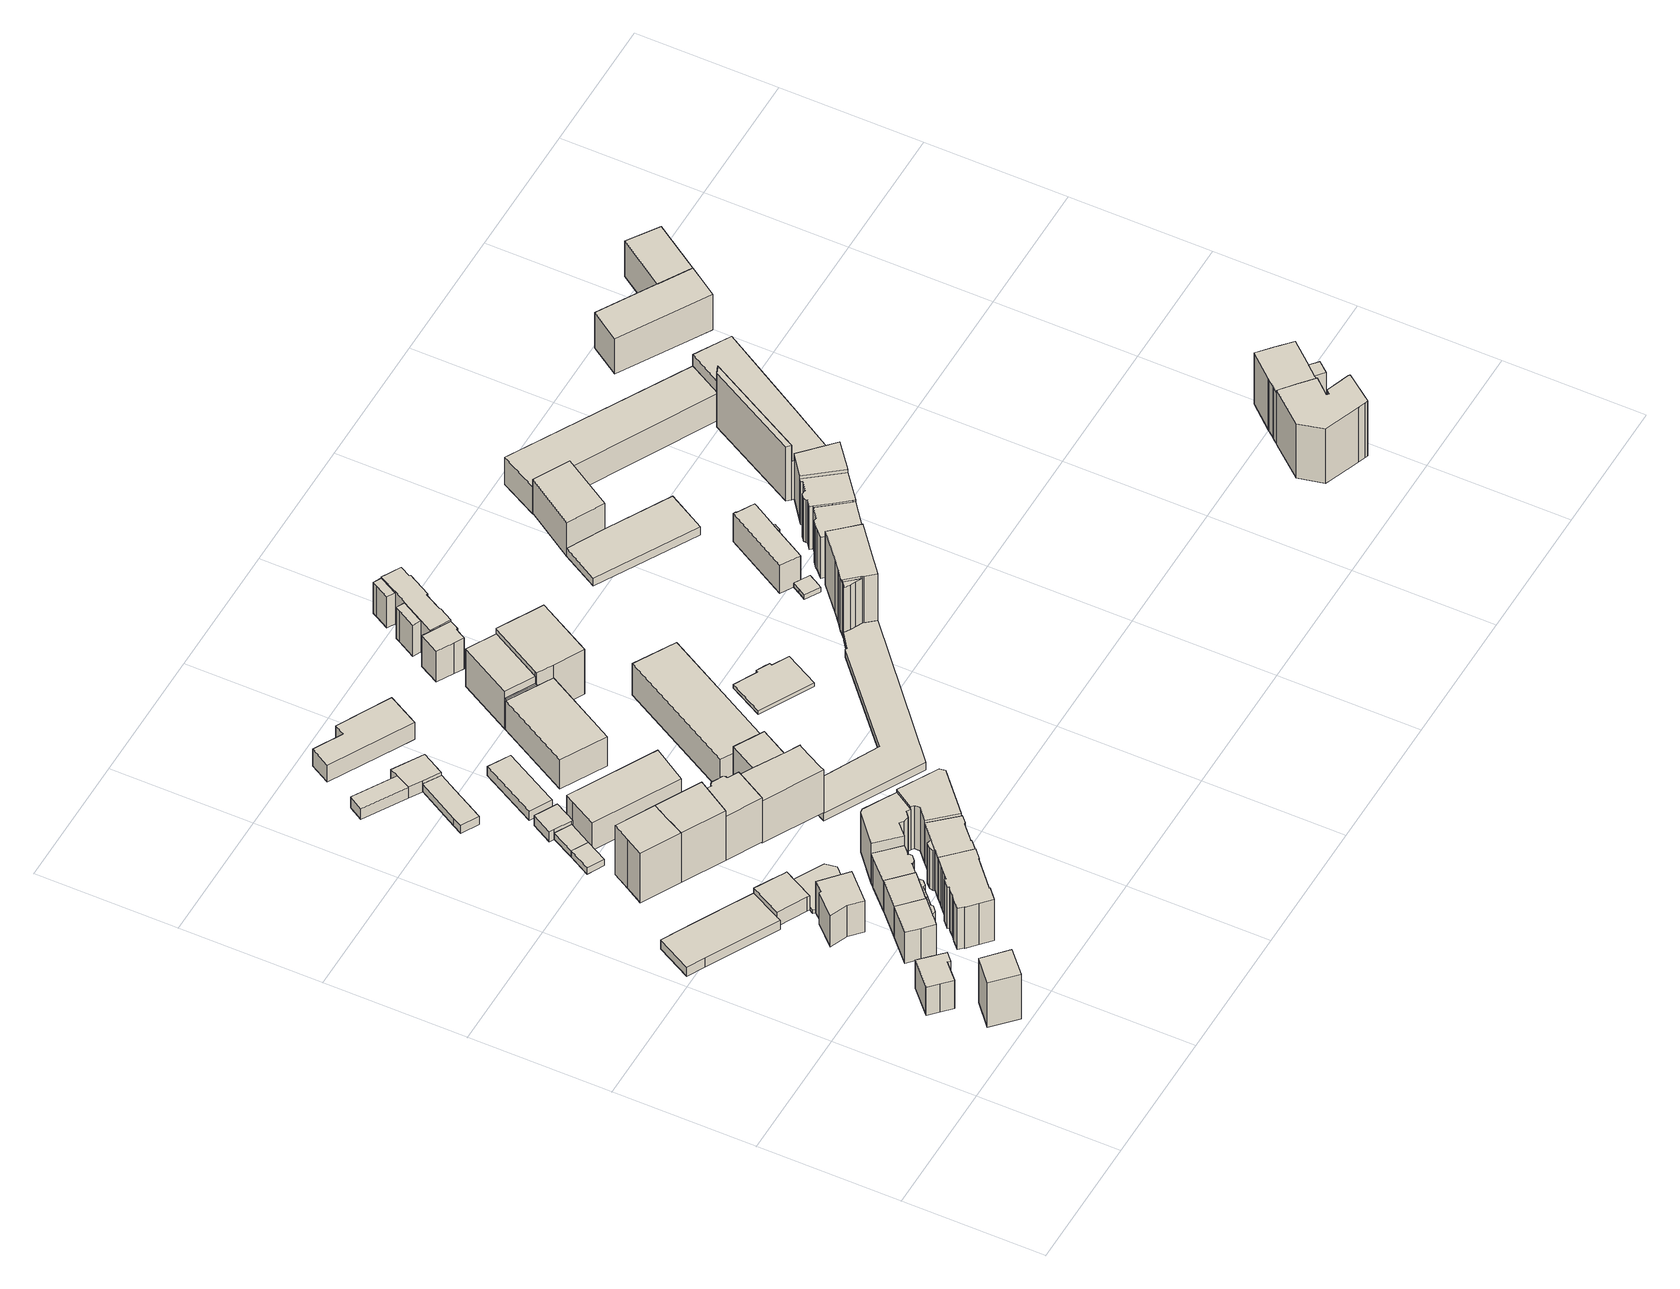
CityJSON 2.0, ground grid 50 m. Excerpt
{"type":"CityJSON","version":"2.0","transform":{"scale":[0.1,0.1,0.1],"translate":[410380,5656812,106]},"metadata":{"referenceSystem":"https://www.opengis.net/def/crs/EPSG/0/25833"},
"CityObjects":{
"building1":{"type":"Building","attributes":{"Dachtyp_tdc":"tdcPolyFlatRoof","Gemeindeschluessel":14612000,"Dachneigung":0,"QualitaetDacherkennung":30,"Geometrietyp2DReferenz":"3000","measuredHeight":19.81,"function":"31001_9998","roofType":"1000"},"geometry":[{"type":"Solid","lod":"1","boundaries":[[[[0,1,2,3]],[[4,5,6,7]],[[3,5,4,0]],[[2,6,5,3]],[[1,7,6,2]],[[0,4,7,1]]]]}]},
"building2":{"type":"Building","attributes":{"Dachtyp_tdc":"tdcFreeFormRoof","Gemeindeschluessel":14612000,"Dachneigung":41.2,"QualitaetDacherkennung":40,"Geometrietyp2DReferenz":"3000","measuredHeight":15.09,"function":"31001_9998","roofType":"5000"},"geometry":[{"type":"Solid","lod":"1","boundaries":[[[[8,9,10,11,12,13,14,15,16,17]],[[18,19,20,21,22,23,24,25,26,27]],[[17,19,18,8]],[[16,20,19,17]],[[15,21,20,16]],[[14,22,21,15]],[[13,23,22,14]],[[12,24,23,13]],[[11,25,24,12]],[[10,26,25,11]],[[9,27,26,10]],[[8,18,27,9]]]]}]},
"building3":{"type":"Building","attributes":{"Gemeindeschluessel":14612000,"Geometrietyp2DReferenz":"3000","function":"31001_9998","roofType":"9999"},"children":["building3-1","building3-2"]},
"building3-1":{"type":"BuildingPart","attributes":{"Dachtyp_tdc":"tdcGableRoof","Dachneigung":44.91,"QualitaetDacherkennung":52,"Geometrietyp2DReferenz":"3000","measuredHeight":16.44,"roofType":"3100"},"parents":["building3"],"geometry":[{"type":"Solid","lod":"1","boundaries":[[[[28,29,30,31,32,33,34,35,36,37,38]],[[39,40,41,42,43,44,45,46,47,48,49]],[[38,40,39,28]],[[37,41,40,38]],[[36,42,41,37]],[[35,43,42,36]],[[34,44,43,35]],[[33,45,44,34]],[[32,46,45,33]],[[31,47,46,32]],[[30,48,47,31]],[[29,49,48,30]],[[28,39,49,29]]]]}]},
"building3-2":{"type":"BuildingPart","attributes":{"Dachtyp_tdc":"tdcFreeFormRoof","Dachneigung":65.92,"QualitaetDacherkennung":18,"Geometrietyp2DReferenz":"3000","measuredHeight":14.8,"roofType":"5000"},"parents":["building3"],"geometry":[{"type":"Solid","lod":"1","boundaries":[[[[50,51,52,53,54,55]],[[48,56,57,58,59,49]],[[55,56,48,50]],[[54,57,56,55]],[[53,58,57,54]],[[52,59,58,53]],[[51,49,59,52]],[[50,48,49,51]]]]}]},
"building4":{"type":"Building","attributes":{"Gemeindeschluessel":14612000,"Geometrietyp2DReferenz":"3000","function":"31001_9998","roofType":"9999"},"children":["building4-1","building4-2","building4-3"]},
"building4-1":{"type":"BuildingPart","attributes":{"Dachtyp_tdc":"tdcFreeFormRoof","Dachneigung":10.44,"QualitaetDacherkennung":14,"Geometrietyp2DReferenz":"3000","measuredHeight":2.48,"roofType":"5000"},"parents":["building4"],"geometry":[{"type":"Solid","lod":"1","boundaries":[[[[60,61,62,63,64,65,66,67,68,69]],[[70,71,72,73,74,75,76,77,78,79]],[[69,71,70,60]],[[68,72,71,69]],[[67,73,72,68]],[[66,74,73,67]],[[65,75,74,66]],[[64,76,75,65]],[[63,77,76,64]],[[62,78,77,63]],[[61,79,78,62]],[[60,70,79,61]]]]}]},
"building4-2":{"type":"BuildingPart","attributes":{"Dachtyp_tdc":"tdcFreeFormRoof","Dachneigung":47.04,"QualitaetDacherkennung":4,"Geometrietyp2DReferenz":"3000","measuredHeight":9.53,"roofType":"5000"},"parents":["building4"],"geometry":[{"type":"Solid","lod":"1","boundaries":[[[[80,81,82,83,84,85,86]],[[73,71,87,88,89,90,74]],[[86,71,73,80]],[[85,87,71,86]],[[84,88,87,85]],[[83,89,88,84]],[[82,90,89,83]],[[81,74,90,82]],[[80,73,74,81]]]]}]},
"building4-3":{"type":"BuildingPart","attributes":{"Dachtyp_tdc":"tdcGableRoof","Dachneigung":13.02,"QualitaetDacherkennung":8,"Geometrietyp2DReferenz":"3000","measuredHeight":7.35,"roofType":"3100"},"parents":["building4"],"geometry":[{"type":"Solid","lod":"1","boundaries":[[[[91,92,93,94,95,96,97,98,99]],[[89,88,100,101,102,103,104,105,106]],[[99,88,89,91]],[[98,100,88,99]],[[97,101,100,98]],[[96,102,101,97]],[[95,103,102,96]],[[94,104,103,95]],[[93,105,104,94]],[[92,106,105,93]],[[91,89,106,92]]]]}]},
"building5":{"type":"Building","attributes":{"Dachtyp_tdc":"tdcFreeFormRoof","Gemeindeschluessel":14612000,"Dachneigung":32.01,"QualitaetDacherkennung":37,"Geometrietyp2DReferenz":"3000","measuredHeight":16.02,"function":"31001_9998","roofType":"5000"},"geometry":[{"type":"Solid","lod":"1","boundaries":[[[[107,108,109,110,111,112,113]],[[114,115,116,117,118,119,120]],[[113,115,114,107]],[[112,116,115,113]],[[111,117,116,112]],[[110,118,117,111]],[[109,119,118,110]],[[108,120,119,109]],[[107,114,120,108]]]]}]},
"building6":{"type":"Building","attributes":{"Gemeindeschluessel":14612000,"Geometrietyp2DReferenz":"3000","function":"31001_9998","roofType":"9999"},"children":["building6-1","building6-2"]},
"building6-1":{"type":"BuildingPart","attributes":{"Dachtyp_tdc":"tdcFreeFormRoof","Dachneigung":61.24,"QualitaetDacherkennung":13,"Geometrietyp2DReferenz":"3000","measuredHeight":14.91,"roofType":"5000"},"parents":["building6"],"geometry":[{"type":"Solid","lod":"1","boundaries":[[[[121,122,123,124,125,126,127,128,129,130]],[[131,132,133,134,135,136,56,137,138,139]],[[130,132,131,121]],[[129,133,132,130]],[[128,134,133,129]],[[127,135,134,128]],[[126,136,135,127]],[[125,56,136,126]],[[124,137,56,125]],[[123,138,137,124]],[[122,139,138,123]],[[121,131,139,122]]]]}]},
"building6-2":{"type":"BuildingPart","attributes":{"Dachtyp_tdc":"tdcGableRoof","Dachneigung":44.39,"QualitaetDacherkennung":43,"Geometrietyp2DReferenz":"3000","measuredHeight":16.45,"roofType":"3100"},"parents":["building6"],"geometry":[{"type":"Solid","lod":"1","boundaries":[[[[140,141,142,32,143]],[[138,137,46,144,145]],[[143,137,138,140]],[[32,46,137,143]],[[142,144,46,32]],[[141,145,144,142]],[[140,138,145,141]]]]}]},
"building7":{"type":"Building","attributes":{"Dachtyp_tdc":"tdcGableRoof","Gemeindeschluessel":14612000,"Dachneigung":38.07,"QualitaetDacherkennung":82,"Geometrietyp2DReferenz":"3000","measuredHeight":24.75,"function":"31001_9998","roofType":"3100"},"geometry":[{"type":"Solid","lod":"1","boundaries":[[[[146,147,148,149,150,151,152]],[[153,154,155,156,157,158,159]],[[152,154,153,146]],[[151,155,154,152]],[[150,156,155,151]],[[149,157,156,150]],[[148,158,157,149]],[[147,159,158,148]],[[146,153,159,147]]]]}]},
"building8":{"type":"Building","attributes":{"Dachtyp_tdc":"tdcGableRoof","Gemeindeschluessel":14612000,"Dachneigung":45.26,"QualitaetDacherkennung":53,"Geometrietyp2DReferenz":"3000","measuredHeight":22.26,"function":"31001_9998","roofType":"3100"},"geometry":[{"type":"Solid","lod":"1","boundaries":[[[[160,161,162,163,164,165,166,167,168,169,170,171,172,173,174,175,176,177,178,179,180,181,182]],[[183,184,185,186,187,188,189,190,191,192,193,194,195,196,197,198,199,200,201,202,203,204,205]],[[182,184,183,160]],[[181,185,184,182]],[[180,186,185,181]],[[179,187,186,180]],[[178,188,187,179]],[[177,189,188,178]],[[176,190,189,177]],[[175,191,190,176]],[[174,192,191,175]],[[173,193,192,174]],[[172,194,193,173]],[[171,195,194,172]],[[170,196,195,171]],[[169,197,196,170]],[[168,198,197,169]],[[167,199,198,168]],[[166,200,199,167]],[[165,201,200,166]],[[164,202,201,165]],[[163,203,202,164]],[[162,204,203,163]],[[161,205,204,162]],[[160,183,205,161]]]]}]},
"building9":{"type":"Building","attributes":{"Dachtyp_tdc":"tdcPolyFlatRoof","Gemeindeschluessel":14612000,"Dachneigung":2.65,"QualitaetDacherkennung":79,"Geometrietyp2DReferenz":"3000","measuredHeight":2.97,"function":"31001_9998","roofType":"2100"},"geometry":[{"type":"Solid","lod":"1","boundaries":[[[[206,207,208,209]],[[210,211,212,213]],[[209,211,210,206]],[[208,212,211,209]],[[207,213,212,208]],[[206,210,213,207]]]]}]},
"building10":{"type":"Building","attributes":{"Dachtyp_tdc":"tdcGableRoof","Gemeindeschluessel":14612000,"Dachneigung":45.04,"QualitaetDacherkennung":63,"Geometrietyp2DReferenz":"3000","measuredHeight":16.46,"function":"31001_9998","roofType":"3100"},"geometry":[{"type":"Solid","lod":"1","boundaries":[[[[214,215,216,217,218,219,220,221,222,223,224,225,226,227]],[[228,229,230,231,232,233,234,235,236,237,238,239,240,241]],[[227,229,228,214]],[[226,230,229,227]],[[225,231,230,226]],[[224,232,231,225]],[[223,233,232,224]],[[222,234,233,223]],[[221,235,234,222]],[[220,236,235,221]],[[219,237,236,220]],[[218,238,237,219]],[[217,239,238,218]],[[216,240,239,217]],[[215,241,240,216]],[[214,228,241,215]]]]}]},
"building11":{"type":"Building","attributes":{"Dachtyp_tdc":"tdcPolyFlatRoof","Gemeindeschluessel":14612000,"Dachneigung":0,"QualitaetDacherkennung":74,"Geometrietyp2DReferenz":"3000","measuredHeight":2.8,"function":"31001_9998","roofType":"1000"},"geometry":[{"type":"Solid","lod":"1","boundaries":[[[[242,243,206,209]],[[244,211,210,245]],[[209,211,244,242]],[[206,210,211,209]],[[243,245,210,206]],[[242,244,245,243]]]]}]},
"building12":{"type":"Building","attributes":{"Dachtyp_tdc":"tdcFreeFormRoof","Gemeindeschluessel":14612000,"Dachneigung":38.46,"QualitaetDacherkennung":82,"Geometrietyp2DReferenz":"3000","measuredHeight":24.87,"function":"31001_9998","roofType":"5000"},"geometry":[{"type":"Solid","lod":"1","boundaries":[[[[246,247,146,151]],[[248,249,250,251]],[[151,249,248,246]],[[146,250,249,151]],[[247,251,250,146]],[[246,248,251,247]]]]}]},
"building13":{"type":"Building","attributes":{"Dachtyp_tdc":"tdcPolyFlatRoof","Gemeindeschluessel":14612000,"Dachneigung":5.81,"QualitaetDacherkennung":79,"Geometrietyp2DReferenz":"3000","measuredHeight":4.98,"function":"31001_9998","roofType":"2100"},"geometry":[{"type":"Solid","lod":"1","boundaries":[[[[252,253,254,255,256,257,258]],[[259,260,261,262,263,264,265]],[[258,260,259,252]],[[257,261,260,258]],[[256,262,261,257]],[[255,263,262,256]],[[254,264,263,255]],[[253,265,264,254]],[[252,259,265,253]]]]}]},
"building14":{"type":"Building","attributes":{"Dachtyp_tdc":"tdcPolyFlatRoof","Gemeindeschluessel":14612000,"Dachneigung":7.85,"QualitaetDacherkennung":79,"Geometrietyp2DReferenz":"3000","measuredHeight":3.96,"function":"31001_9998","roofType":"2100"},"geometry":[{"type":"Solid","lod":"1","boundaries":[[[[266,267,268,269,270,271]],[[272,273,274,275,276,277]],[[271,273,272,266]],[[270,274,273,271]],[[269,275,274,270]],[[268,276,275,269]],[[267,277,276,268]],[[266,272,277,267]]]]}]},
"building15":{"type":"Building","attributes":{"Gemeindeschluessel":14612000,"Geometrietyp2DReferenz":"3000","function":"31001_9998","roofType":"9999"},"children":["building15-1","building15-2"]},
"building15-1":{"type":"BuildingPart","attributes":{"Dachtyp_tdc":"tdcGableRoof","Dachneigung":44.86,"QualitaetDacherkennung":52,"Geometrietyp2DReferenz":"3000","measuredHeight":21.3,"roofType":"3100"},"parents":["building15"],"geometry":[{"type":"Solid","lod":"1","boundaries":[[[[278,279,280,281,282,283,284,285,286,287,288,289,290,291,292]],[[293,294,295,296,297,298,299,300,301,302,303,304,305,306,307]],[[292,294,293,278]],[[291,295,294,292]],[[290,296,295,291]],[[289,297,296,290]],[[288,298,297,289]],[[287,299,298,288]],[[286,300,299,287]],[[285,301,300,286]],[[284,302,301,285]],[[283,303,302,284]],[[282,304,303,283]],[[281,305,304,282]],[[280,306,305,281]],[[279,307,306,280]],[[278,293,307,279]]]]}]},
"building15-2":{"type":"BuildingPart","attributes":{"Dachtyp_tdc":"tdcPolyFlatRoof","Dachneigung":35.44,"QualitaetDacherkennung":41,"Geometrietyp2DReferenz":"3000","measuredHeight":18.34,"roofType":"2100"},"parents":["building15"],"geometry":[{"type":"Solid","lod":"1","boundaries":[[[[308,309,310,311,312,313]],[[302,314,315,316,317,303]],[[313,314,302,308]],[[312,315,314,313]],[[311,316,315,312]],[[310,317,316,311]],[[309,303,317,310]],[[308,302,303,309]]]]}]},
"building16":{"type":"Building","attributes":{"Gemeindeschluessel":14612000,"Dachneigung":83.86,"Dachorientierung":0,"MittlereTraufHoehe":115.09,"QualitaetDacherkennung":87,"ObjektHoehe":5.48,"BodenHoehe":110.16,"Geometrietyp2DReferenz":"3000","AbsoluteHoehe":115.64,"Dachflaeche":110.89,"measuredHeight":5.48,"function":"31001_9998","roofType":"2100","storeysAboveGround":2},"children":["building16-1"],"geometry":[{"type":"Solid","lod":"1","boundaries":[[[[318,319,320,321,322,323]],[[324,325,326,327,328,329]],[[323,325,324,318]],[[322,326,325,323]],[[321,327,326,322]],[[320,328,327,321]],[[319,329,328,320]],[[318,324,329,319]]]]}]},
"building16-1":{"type":"BuildingPart","attributes":{"Dachneigung":82.79,"Dachorientierung":0,"MittlereTraufHoehe":115.02,"QualitaetDacherkennung":79,"BodenHoehe":110.16,"ObjektTeilHoehe":5.18,"Geometrietyp2DReferenz":"3000","AbsoluteHoehe":115.34,"Dachflaeche":102.65,"measuredHeight":5.18,"roofType":"2100","storeysAboveGround":2},"parents":["building16"],"geometry":[{"type":"Solid","lod":"1","boundaries":[[[[330,331,332,333,334]],[[335,336,337,325,324]],[[334,336,335,330]],[[333,337,336,334]],[[332,325,337,333]],[[331,324,325,332]],[[330,335,324,331]]]]}]},
"building17":{"type":"Building","attributes":{"Dachtyp_tdc":"tdcFreeFormRoof","Gemeindeschluessel":14612000,"Dachneigung":33.61,"QualitaetDacherkennung":65,"Geometrietyp2DReferenz":"3000","measuredHeight":22.05,"function":"31001_9998","roofType":"5000"},"geometry":[{"type":"Solid","lod":"1","boundaries":[[[[338,339,340,341,342,343,344,345,346,347,348,349,350,351,352,353,354,355,356,357,358,359,360,361,362,363,364,365,366,367,368]],[[369,370,371,372,373,374,375,376,377,378,379,380,381,382,383,384,385,386,387,388,389,390,391,392,393,394,395,396,397,248,398]],[[368,370,369,338]],[[367,371,370,368]],[[366,372,371,367]],[[365,373,372,366]],[[364,374,373,365]],[[363,375,374,364]],[[362,376,375,363]],[[361,377,376,362]],[[360,378,377,361]],[[359,379,378,360]],[[358,380,379,359]],[[357,381,380,358]],[[356,382,381,357]],[[355,383,382,356]],[[354,384,383,355]],[[353,385,384,354]],[[352,386,385,353]],[[351,387,386,352]],[[350,388,387,351]],[[349,389,388,350]],[[348,390,389,349]],[[347,391,390,348]],[[346,392,391,347]],[[345,393,392,346]],[[344,394,393,345]],[[343,395,394,344]],[[342,396,395,343]],[[341,397,396,342]],[[340,248,397,341]],[[339,398,248,340]],[[338,369,398,339]]]]}]},
"building18":{"type":"Building","attributes":{"Dachtyp_tdc":"tdcFreeFormRoof","Gemeindeschluessel":14612000,"Dachneigung":48.27,"QualitaetDacherkennung":32,"Geometrietyp2DReferenz":"3000","measuredHeight":21.83,"function":"31001_9998","roofType":"5000"},"geometry":[{"type":"Solid","lod":"1","boundaries":[[[[399,400,401,402,403,404,405,406,407,408]],[[409,410,411,412,413,414,415,416,417,418]],[[408,410,409,399]],[[407,411,410,408]],[[406,412,411,407]],[[405,413,412,406]],[[404,414,413,405]],[[403,415,414,404]],[[402,416,415,403]],[[401,417,416,402]],[[400,418,417,401]],[[399,409,418,400]]]]}]},
"building19":{"type":"Building","attributes":{"Dachtyp_tdc":"tdcPolyFlatRoof","Gemeindeschluessel":14612000,"Dachneigung":0,"QualitaetDacherkennung":90,"Geometrietyp2DReferenz":"3000","measuredHeight":12.3,"function":"31001_9998","roofType":"1000"},"geometry":[{"type":"Solid","lod":"1","boundaries":[[[[419,420,421,422,423]],[[424,425,426,427,428]],[[423,425,424,419]],[[422,426,425,423]],[[421,427,426,422]],[[420,428,427,421]],[[419,424,428,420]]]]}]},
"building20":{"type":"Building","attributes":{"Dachtyp_tdc":"tdcPolyFlatRoof","Gemeindeschluessel":14612000,"Dachneigung":5.49,"QualitaetDacherkennung":84,"Geometrietyp2DReferenz":"3000","measuredHeight":4.34,"function":"31001_9998","roofType":"2100"},"geometry":[{"type":"Solid","lod":"1","boundaries":[[[[429,430,431,432,433,434]],[[435,436,437,438,439,440]],[[434,436,435,429]],[[433,437,436,434]],[[432,438,437,433]],[[431,439,438,432]],[[430,440,439,431]],[[429,435,440,430]]]]}]},
"building21":{"type":"Building","attributes":{"Dachtyp_tdc":"tdcFreeFormRoof","Gemeindeschluessel":14612000,"Dachneigung":0.909,"QualitaetDacherkennung":55,"Geometrietyp2DReferenz":"3000","measuredHeight":21.91,"function":"31001_9998","roofType":"5000"},"geometry":[{"type":"Solid","lod":"1","boundaries":[[[[441,442,443,444,445,446,447,448,449]],[[450,414,413,451,452,453,454,455,456]],[[449,414,450,441]],[[448,413,414,449]],[[447,451,413,448]],[[446,452,451,447]],[[445,453,452,446]],[[444,454,453,445]],[[443,455,454,444]],[[442,456,455,443]],[[441,450,456,442]]]]}]},
"building22":{"type":"Building","attributes":{"Dachtyp_tdc":"tdcCutGableRoof","Gemeindeschluessel":14612000,"Dachneigung":1.21,"QualitaetDacherkennung":62,"Geometrietyp2DReferenz":"3000","measuredHeight":20.6,"function":"31001_9998","roofType":"9999"},"geometry":[{"type":"Solid","lod":"1","boundaries":[[[[457,458,459,460,461,462,463,464,465,466]],[[467,468,469,470,471,472,473,474,475,476]],[[466,468,467,457]],[[465,469,468,466]],[[464,470,469,465]],[[463,471,470,464]],[[462,472,471,463]],[[461,473,472,462]],[[460,474,473,461]],[[459,475,474,460]],[[458,476,475,459]],[[457,467,476,458]]]]}]},
"building23":{"type":"Building","attributes":{"Dachtyp_tdc":"tdcFreeFormRoof","Gemeindeschluessel":14612000,"Dachneigung":10.57,"QualitaetDacherkennung":2,"Geometrietyp2DReferenz":"3000","measuredHeight":8.41,"function":"31001_9998","roofType":"5000"},"geometry":[{"type":"Solid","lod":"1","boundaries":[[[[477,478,479,480,481,482]],[[483,484,485,486,487,488]],[[482,484,483,477]],[[481,485,484,482]],[[480,486,485,481]],[[479,487,486,480]],[[478,488,487,479]],[[477,483,488,478]]]]}]},
"building24":{"type":"Building","attributes":{"Gemeindeschluessel":14612000,"Geometrietyp2DReferenz":"3000","function":"31001_9998","roofType":"9999"},"children":["building24-1","building24-2"]},
"building24-1":{"type":"BuildingPart","attributes":{"Dachtyp_tdc":"tdcPolyFlatRoof","Dachneigung":0,"QualitaetDacherkennung":76,"Geometrietyp2DReferenz":"3000","measuredHeight":12.84,"roofType":"1000"},"parents":["building24"],"geometry":[{"type":"Solid","lod":"1","boundaries":[[[[489,490,491,492,493]],[[494,495,496,497,498]],[[493,495,494,489]],[[492,496,495,493]],[[491,497,496,492]],[[490,498,497,491]],[[489,494,498,490]]]]}]},
"building24-2":{"type":"BuildingPart","attributes":{"Dachtyp_tdc":"tdcPolyFlatRoof","Dachneigung":0,"QualitaetDacherkennung":30,"Geometrietyp2DReferenz":"3000","measuredHeight":13.45,"roofType":"1000"},"parents":["building24"],"geometry":[{"type":"Solid","lod":"1","boundaries":[[[[499,500,501,502,503]],[[497,504,505,506,498]],[[503,504,497,499]],[[502,505,504,503]],[[501,506,505,502]],[[500,498,506,501]],[[499,497,498,500]]]]}]},
"building25":{"type":"Building","attributes":{"Gemeindeschluessel":14612000,"Geometrietyp2DReferenz":"3000","function":"31001_9998","roofType":"9999"},"children":["building25-1","building25-2"]},
"building25-1":{"type":"BuildingPart","attributes":{"Dachtyp_tdc":"tdcPolyFlatRoof","Dachneigung":0,"QualitaetDacherkennung":48,"Geometrietyp2DReferenz":"3000","measuredHeight":17.02,"roofType":"1000"},"parents":["building25"],"geometry":[{"type":"Solid","lod":"1","boundaries":[[[[507,508,509,510]],[[511,512,513,514]],[[510,512,511,507]],[[509,513,512,510]],[[508,514,513,509]],[[507,511,514,508]]]]}]},
"building25-2":{"type":"BuildingPart","attributes":{"Dachtyp_tdc":"tdcPolyFlatRoof","Dachneigung":0,"QualitaetDacherkennung":62,"Geometrietyp2DReferenz":"3000","measuredHeight":14.03,"roofType":"1000"},"parents":["building25"],"geometry":[{"type":"Solid","lod":"1","boundaries":[[[[515,516,517,518,519]],[[520,511,514,521,522]],[[519,511,520,515]],[[518,514,511,519]],[[517,521,514,518]],[[516,522,521,517]],[[515,520,522,516]]]]}]},
"building26":{"type":"Building","attributes":{"Dachtyp_tdc":"tdcPolyFlatRoof","Gemeindeschluessel":14612000,"Dachneigung":0,"QualitaetDacherkennung":0,"Geometrietyp2DReferenz":"3000","BezugspunktDach":"2000","measuredHeight":16.79,"function":"31001_9998"},"geometry":[{"type":"Solid","lod":"1","boundaries":[[[[523,524,525,526]],[[527,528,529,530]],[[526,528,527,523]],[[525,529,528,526]],[[524,530,529,525]],[[523,527,530,524]]]]}]},
"building27":{"type":"Building","attributes":{"Dachtyp_tdc":"tdcPolyFlatRoof","Gemeindeschluessel":14612000,"Dachneigung":0,"QualitaetDacherkennung":60,"Geometrietyp2DReferenz":"3000","measuredHeight":19.89,"function":"31001_9998","roofType":"1000"},"geometry":[{"type":"Solid","lod":"1","boundaries":[[[[531,532,533,534,535,536,537]],[[538,539,540,541,542,543,544]],[[537,539,538,531]],[[536,540,539,537]],[[535,541,540,536]],[[534,542,541,535]],[[533,543,542,534]],[[532,544,543,533]],[[531,538,544,532]]]]}]},
"building28":{"type":"Building","attributes":{"Dachtyp_tdc":"tdcFreeFormRoof","Gemeindeschluessel":14612000,"Dachneigung":14.48,"QualitaetDacherkennung":11,"Geometrietyp2DReferenz":"3000","measuredHeight":6.38,"function":"31001_9998","roofType":"5000"},"geometry":[{"type":"Solid","lod":"1","boundaries":[[[[545,546,547,548,549,550,551,552,553,554]],[[555,556,557,558,559,560,561,562,563,564]],[[554,556,555,545]],[[553,557,556,554]],[[552,558,557,553]],[[551,559,558,552]],[[550,560,559,551]],[[549,561,560,550]],[[548,562,561,549]],[[547,563,562,548]],[[546,564,563,547]],[[545,555,564,546]]]]}]},
"building29":{"type":"Building","attributes":{"Gemeindeschluessel":14612000,"Geometrietyp2DReferenz":"3000","function":"31001_9998","roofType":"9999"},"children":["building29-1","building29-2","building29-3","building29-4"]},
"building29-1":{"type":"BuildingPart","attributes":{"Dachtyp_tdc":"tdcFreeFormRoof","Dachneigung":43.08,"QualitaetDacherkennung":22,"Geometrietyp2DReferenz":"3000","measuredHeight":14.71,"roofType":"5000"},"parents":["building29"],"geometry":[{"type":"Solid","lod":"1","boundaries":[[[[565,566,567,568,569,570]],[[571,572,573,574,575,576]],[[570,572,571,565]],[[569,573,572,570]],[[568,574,573,569]],[[567,575,574,568]],[[566,576,575,567]],[[565,571,576,566]]]]}]},
"building29-2":{"type":"BuildingPart","attributes":{"Dachtyp_tdc":"tdcGableRoof","Dachneigung":10.67,"QualitaetDacherkennung":15,"Geometrietyp2DReferenz":"3000","measuredHeight":14.46,"roofType":"3100"},"parents":["building29"],"geometry":[{"type":"Solid","lod":"1","boundaries":[[[[577,578,579,580,581,582,583,584,585]],[[586,587,588,589,590,591,592,593,594]],[[585,587,586,577]],[[584,588,587,585]],[[583,589,588,584]],[[582,590,589,583]],[[581,591,590,582]],[[580,592,591,581]],[[579,593,592,580]],[[578,594,593,579]],[[577,586,594,578]]]]}]},
"building29-3":{"type":"BuildingPart","attributes":{"Dachtyp_tdc":"tdcFreeFormRoof","Dachneigung":37.88,"QualitaetDacherkennung":12,"Geometrietyp2DReferenz":"3000","measuredHeight":16.09,"roofType":"5000"},"parents":["building29"],"geometry":[{"type":"Solid","lod":"1","boundaries":[[[[595,596,597,598,599,600,601,602,603,604,605,606,607,608,609]],[[610,611,612,613,593,614,591,576,574,615,616,617,618,619,620]],[[609,611,610,595]],[[608,612,611,609]],[[607,613,612,608]],[[606,593,613,607]],[[605,614,593,606]],[[604,591,614,605]],[[603,576,591,604]],[[602,574,576,603]],[[601,615,574,602]],[[600,616,615,601]],[[599,617,616,600]],[[598,618,617,599]],[[597,619,618,598]],[[596,620,619,597]],[[595,610,620,596]]]]}]},
"building29-4":{"type":"BuildingPart","attributes":{"Dachtyp_tdc":"tdcHipAndGableRoof","Dachneigung":41.11,"QualitaetDacherkennung":27,"Geometrietyp2DReferenz":"3000","measuredHeight":14.58,"roofType":"5000"},"parents":["building29"],"geometry":[{"type":"Solid","lod":"1","boundaries":[[[[621,622,623,624,625]],[[617,616,626,627,628]],[[625,616,617,621]],[[624,626,616,625]],[[623,627,626,624]],[[622,628,627,623]],[[621,617,628,622]]]]}]},
"building30":{"type":"Building","attributes":{"Dachtyp_tdc":"tdcHipAndGableRoof","Gemeindeschluessel":14612000,"Dachneigung":12.04,"QualitaetDacherkennung":28,"Geometrietyp2DReferenz":"3000","measuredHeight":3.07,"function":"31001_9998","roofType":"5000"},"geometry":[{"type":"Solid","lod":"1","boundaries":[[[[629,630,631,632,633,634,635,636,637]],[[638,639,640,641,642,643,644,645,646]],[[637,639,638,629]],[[636,640,639,637]],[[635,641,640,636]],[[634,642,641,635]],[[633,643,642,634]],[[632,644,643,633]],[[631,645,644,632]],[[630,646,645,631]],[[629,638,646,630]]]]}]},
"building31":{"type":"Building","attributes":{"Gemeindeschluessel":14612000,"Geometrietyp2DReferenz":"3000","function":"31001_9998","roofType":"9999"},"children":["building31-1","building31-2"]},
"building31-1":{"type":"BuildingPart","attributes":{"Dachtyp_tdc":"tdcGableRoof","Dachneigung":12.52,"QualitaetDacherkennung":76,"Geometrietyp2DReferenz":"3000","measuredHeight":24.37,"roofType":"3100"},"parents":["building31"],"geometry":[{"type":"Solid","lod":"1","boundaries":[[[[647,648,649,650,651,652,653,654,655,656,657,658,659,660,661,662]],[[663,664,665,666,667,668,669,670,671,672,673,674,675,676,677,678]],[[662,664,663,647]],[[661,665,664,662]],[[660,666,665,661]],[[659,667,666,660]],[[658,668,667,659]],[[657,669,668,658]],[[656,670,669,657]],[[655,671,670,656]],[[654,672,671,655]],[[653,673,672,654]],[[652,674,673,653]],[[651,675,674,652]],[[650,676,675,651]],[[649,677,676,650]],[[648,678,677,649]],[[647,663,678,648]]]]}]},
"building31-2":{"type":"BuildingPart","attributes":{"Dachtyp_tdc":"tdcFreeFormRoof","Dachneigung":45.27,"QualitaetDacherkennung":18,"Geometrietyp2DReferenz":"3000","measuredHeight":24.39,"roofType":"5000"},"parents":["building31"],"geometry":[{"type":"Solid","lod":"1","boundaries":[[[[679,680,681,682,683,684]],[[685,668,666,686,687,669]],[[684,668,685,679]],[[683,666,668,684]],[[682,686,666,683]],[[681,687,686,682]],[[680,669,687,681]],[[679,685,669,680]]]]}]},
"building32":{"type":"Building","attributes":{"Gemeindeschluessel":14612000,"Dachneigung":58.35,"Dachorientierung":-60.21,"MittlereTraufHoehe":111.37,"QualitaetDacherkennung":83,"ObjektHoehe":2.89,"BodenHoehe":109.8,"Geometrietyp2DReferenz":"3000","AbsoluteHoehe":112.69,"Dachflaeche":41.8,"measuredHeight":2.89,"function":"31001_9998","roofType":"3100","storeysAboveGround":1},"geometry":[{"type":"Solid","lod":"1","boundaries":[[[[688,689,690,691,692,693,694]],[[695,696,697,698,699,700,701]],[[694,696,695,688]],[[693,697,696,694]],[[692,698,697,693]],[[691,699,698,692]],[[690,700,699,691]],[[689,701,700,690]],[[688,695,701,689]]]]}]},
"building33":{"type":"Building","attributes":{"Dachtyp_tdc":"tdcPolyFlatRoof","Gemeindeschluessel":14612000,"Dachneigung":0,"QualitaetDacherkennung":3,"Geometrietyp2DReferenz":"3000","measuredHeight":3.52,"function":"31001_9998","roofType":"1000"},"geometry":[{"type":"Solid","lod":"1","boundaries":[[[[702,703,704,705,706]],[[707,708,709,710,711]],[[706,708,707,702]],[[705,709,708,706]],[[704,710,709,705]],[[703,711,710,704]],[[702,707,711,703]]]]}]},
"building34":{"type":"Building","attributes":{"Gemeindeschluessel":14612000,"Geometrietyp2DReferenz":"3000","function":"31001_9998","roofType":"9999"},"children":["building34-1","building34-2"]},
"building34-1":{"type":"BuildingPart","attributes":{"Dachtyp_tdc":"tdcPolyFlatRoof","Dachneigung":4.95,"QualitaetDacherkennung":79,"Geometrietyp2DReferenz":"3000","measuredHeight":12.9,"roofType":"2100"},"parents":["building34"],"geometry":[{"type":"Solid","lod":"1","boundaries":[[[[712,713,714,715,716,717,718,719,720]],[[721,722,723,724,725,726,727,728,729]],[[720,722,721,712]],[[719,723,722,720]],[[718,724,723,719]],[[717,725,724,718]],[[716,726,725,717]],[[715,727,726,716]],[[714,728,727,715]],[[713,729,728,714]],[[712,721,729,713]]]]}]},
"building34-2":{"type":"BuildingPart","attributes":{"Dachtyp_tdc":"tdcFreeFormRoof","Dachneigung":35.16,"QualitaetDacherkennung":42,"Geometrietyp2DReferenz":"3000","measuredHeight":11.89,"roofType":"5000"},"parents":["building34"],"geometry":[{"type":"Solid","lod":"1","boundaries":[[[[730,731,732,733,734,735,736,737,738,739]],[[727,740,726,741,742,743,744,745,746,747]],[[739,740,727,730]],[[738,726,740,739]],[[737,741,726,738]],[[736,742,741,737]],[[735,743,742,736]],[[734,744,743,735]],[[733,745,744,734]],[[732,746,745,733]],[[731,747,746,732]],[[730,727,747,731]]]]}]},
"building35":{"type":"Building","attributes":{"Dachtyp_tdc":"tdcFreeFormRoof","Gemeindeschluessel":14612000,"Dachneigung":45.71,"QualitaetDacherkennung":2,"Geometrietyp2DReferenz":"3000","measuredHeight":18.59,"function":"31001_9998","roofType":"5000"},"geometry":[{"type":"Solid","lod":"1","boundaries":[[[[748,749,750,751]],[[752,753,754,755]],[[751,753,752,748]],[[750,754,753,751]],[[749,755,754,750]],[[748,752,755,749]]]]}]},
"building36":{"type":"Building","attributes":{"Dachtyp_tdc":"tdcCutGableRoof","Gemeindeschluessel":14612000,"Dachneigung":0.918,"QualitaetDacherkennung":67,"Geometrietyp2DReferenz":"3000","measuredHeight":20.45,"function":"31001_9998","roofType":"9999"},"geometry":[{"type":"Solid","lod":"1","boundaries":[[[[756,757,758,759,760,761,762,763,764,765,766,767,768,769]],[[770,771,772,773,774,775,776,777,778,779,780,781,782,783]],[[769,771,770,756]],[[768,772,771,769]],[[767,773,772,768]],[[766,774,773,767]],[[765,775,774,766]],[[764,776,775,765]],[[763,777,776,764]],[[762,778,777,763]],[[761,779,778,762]],[[760,780,779,761]],[[759,781,780,760]],[[758,782,781,759]],[[757,783,782,758]],[[756,770,783,757]]]]}]},
"building37":{"type":"Building","attributes":{"Dachtyp_tdc":"tdcFreeFormRoof","Gemeindeschluessel":14612000,"Dachneigung":2.97,"QualitaetDacherkennung":71,"Geometrietyp2DReferenz":"3000","measuredHeight":20.82,"function":"31001_9998","roofType":"5000"},"geometry":[{"type":"Solid","lod":"1","boundaries":[[[[784,785,786,787,788,789,790,791,792,793,794,795,796,797,798,799,800,801]],[[802,803,804,805,806,807,808,809,810,811,812,813,814,815,816,817,818,819]],[[801,803,802,784]],[[800,804,803,801]],[[799,805,804,800]],[[798,806,805,799]],[[797,807,806,798]],[[796,808,807,797]],[[795,809,808,796]],[[794,810,809,795]],[[793,811,810,794]],[[792,812,811,793]],[[791,813,812,792]],[[790,814,813,791]],[[789,815,814,790]],[[788,816,815,789]],[[787,817,816,788]],[[786,818,817,787]],[[785,819,818,786]],[[784,802,819,785]]]]}]},
"building38":{"type":"Building","attributes":{"Dachtyp_tdc":"tdcGableRoof","Gemeindeschluessel":14612000,"Dachneigung":41.76,"QualitaetDacherkennung":6,"Geometrietyp2DReferenz":"3000","measuredHeight":16.7,"function":"31001_9998","roofType":"3100"},"geometry":[{"type":"Solid","lod":"1","boundaries":[[[[820,821,822,823,824]],[[825,826,827,828,829]],[[824,826,825,820]],[[823,827,826,824]],[[822,828,827,823]],[[821,829,828,822]],[[820,825,829,821]]]]}]},
"building39":{"type":"Building","attributes":{"Gemeindeschluessel":14612000,"Geometrietyp2DReferenz":"3000","function":"31001_9998","roofType":"9999"},"children":["building39-1","building39-2","building39-3","building39-4","building39-5"]},
"building39-1":{"type":"BuildingPart","attributes":{"Dachtyp_tdc":"tdcGableRoof","Dachneigung":22.24,"QualitaetDacherkennung":4,"Geometrietyp2DReferenz":"3000","measuredHeight":27.04,"roofType":"3100"},"parents":["building39"],"geometry":[{"type":"Solid","lod":"1","boundaries":[[[[830,831,832,833,834,835,836,837]],[[838,839,829,828,840,841,842,843]],[[837,839,838,830]],[[836,829,839,837]],[[835,828,829,836]],[[834,840,828,835]],[[833,841,840,834]],[[832,842,841,833]],[[831,843,842,832]],[[830,838,843,831]]]]}]},
"building39-2":{"type":"BuildingPart","attributes":{"Dachtyp_tdc":"tdcFreeFormRoof","Dachneigung":67.06,"QualitaetDacherkennung":9,"Geometrietyp2DReferenz":"3000","measuredHeight":10.99,"roofType":"5000"},"parents":["building39"],"geometry":[{"type":"Solid","lod":"1","boundaries":[[[[844,845,846,847,848]],[[849,850,843,842,851]],[[848,850,849,844]],[[847,843,850,848]],[[846,842,843,847]],[[845,851,842,846]],[[844,849,851,845]]]]}]},
"building39-3":{"type":"BuildingPart","attributes":{"Dachtyp_tdc":"tdcGableRoof","Dachneigung":44.33,"QualitaetDacherkennung":6,"Geometrietyp2DReferenz":"3000","measuredHeight":26.11,"roofType":"3100"},"parents":["building39"],"geometry":[{"type":"Solid","lod":"1","boundaries":[[[[852,853,854,855]],[[850,856,857,838]],[[855,856,850,852]],[[854,857,856,855]],[[853,838,857,854]],[[852,850,838,853]]]]}]},
"building39-4":{"type":"BuildingPart","attributes":{"Dachtyp_tdc":"tdcPolyFlatRoof","Dachneigung":0,"QualitaetDacherkennung":0,"Geometrietyp2DReferenz":"3000","measuredHeight":24.32,"roofType":"9999"},"parents":["building39"],"geometry":[{"type":"Solid","lod":"1","boundaries":[[[[858,859,860,861]],[[862,863,829,839]],[[861,863,862,858]],[[860,829,863,861]],[[859,839,829,860]],[[858,862,839,859]]]]}]},
"building39-5":{"type":"BuildingPart","attributes":{"Dachtyp_tdc":"tdcPolyFlatRoof","Dachneigung":0,"QualitaetDacherkennung":0,"Geometrietyp2DReferenz":"3000","measuredHeight":8.44,"roofType":"1000"},"parents":["building39"],"geometry":[{"type":"Solid","lod":"1","boundaries":[[[[864,865,866,867]],[[841,840,868,869]],[[867,840,841,864]],[[866,868,840,867]],[[865,869,868,866]],[[864,841,869,865]]]]}]},
"building40":{"type":"Building","attributes":{"Dachtyp_tdc":"tdcFreeFormRoof","Gemeindeschluessel":14612000,"Dachneigung":25.91,"QualitaetDacherkennung":8,"Geometrietyp2DReferenz":"3000","measuredHeight":25.88,"function":"31001_9998","roofType":"5000"},"geometry":[{"type":"Solid","lod":"1","boundaries":[[[[870,871,872,873,874,875,876,877,878,879,880,881,882,883,884,885,886]],[[887,888,889,890,891,892,893,894,895,896,897,898,899,900,901,902,903]],[[886,888,887,870]],[[885,889,888,886]],[[884,890,889,885]],[[883,891,890,884]],[[882,892,891,883]],[[881,893,892,882]],[[880,894,893,881]],[[879,895,894,880]],[[878,896,895,879]],[[877,897,896,878]],[[876,898,897,877]],[[875,899,898,876]],[[874,900,899,875]],[[873,901,900,874]],[[872,902,901,873]],[[871,903,902,872]],[[870,887,903,871]]]]}]},
"building41":{"type":"Building","attributes":{"Gemeindeschluessel":14612000,"Geometrietyp2DReferenz":"3000","function":"31001_9998","roofType":"9999"},"children":["building41-1","building41-2"]},
"building41-1":{"type":"BuildingPart","attributes":{"Dachtyp_tdc":"tdcGableRoof","Dachneigung":10.63,"QualitaetDacherkennung":61,"Geometrietyp2DReferenz":"3000","measuredHeight":23.58,"roofType":"3100"},"parents":["building41"],"geometry":[{"type":"Solid","lod":"1","boundaries":[[[[904,905,906,907,908,909,910,911,912,913,914,915,916]],[[917,918,919,920,921,922,923,924,925,926,927,928,929]],[[916,917,929,904]],[[915,918,917,916]],[[914,919,918,915]],[[913,920,919,914]],[[912,921,920,913]],[[911,922,921,912]],[[910,923,922,911]],[[909,924,923,910]],[[908,925,924,909]],[[907,926,925,908]],[[906,927,926,907]],[[905,928,927,906]],[[904,929,928,905]]]]}]},
"building41-2":{"type":"BuildingPart","attributes":{"Dachtyp_tdc":"tdcFreeFormRoof","Dachneigung":36.49,"QualitaetDacherkennung":20,"Geometrietyp2DReferenz":"3000","measuredHeight":23.96,"roofType":"5000"},"parents":["building41"],"geometry":[{"type":"Solid","lod":"1","boundaries":[[[[930,931,932,933]],[[929,934,935,917]],[[933,934,929,930]],[[932,935,934,933]],[[931,917,935,932]],[[930,929,917,931]]]]}]},
"building42":{"type":"Building","attributes":{"name":"B&B Hotel","Gemeindeschluessel":14612000,"Geometrietyp2DReferenz":"3000","function":"31001_2071","roofType":"9999"},"children":["building42-1","building42-2"]},
"building42-1":{"type":"BuildingPart","attributes":{"Dachtyp_tdc":"tdcPolyFlatRoof","Dachneigung":0,"QualitaetDacherkennung":65,"Geometrietyp2DReferenz":"3000","measuredHeight":15.68,"roofType":"1000"},"parents":["building42"],"geometry":[{"type":"Solid","lod":"1","boundaries":[[[[936,937,938,939]],[[940,941,942,943]],[[939,941,940,936]],[[938,942,941,939]],[[937,943,942,938]],[[936,940,943,937]]]]}]},
"building42-2":{"type":"BuildingPart","attributes":{"Dachtyp_tdc":"tdcPolyFlatRoof","Dachneigung":0,"QualitaetDacherkennung":56,"Geometrietyp2DReferenz":"3000","measuredHeight":15.72,"roofType":"1000"},"parents":["building42"],"geometry":[{"type":"Solid","lod":"1","boundaries":[[[[944,945,946,947,948]],[[941,949,950,951,942]],[[948,949,941,944]],[[947,950,949,948]],[[946,951,950,947]],[[945,942,951,946]],[[944,941,942,945]]]]}]}
},
"vertices":[
[398,83,243],[318,156,243],[238,85,243],[318,9,243],[398,83,45],[318,9,45],[238,85,45],[318,156,45],
[320,267,170],[329,258,170],[357,285,170],[316,325,170],[283,358,170],[199,278,170],[200,278,170],[196,275,170],[229,243,170],[262,211,170],[320,267,45],[262,211,45],[229,243,45],[196,275,45],[200,278,45],[199,278,45],[283,358,45],[316,325,45],[357,285,45],[329,258,45],
[460,386,180],[467,393,180],[521,444,180],[485,478,180],[446,515,180],[363,436,180],[402,399,180],[438,365,180],[443,370,180],[447,374,180],[453,379,180],[460,386,42],[453,379,42],[447,374,42],[443,370,42],[438,365,42],[402,399,42],[363,436,42],[446,515,42],[485,478,42],[521,444,42],[467,393,42],
[521,444,184],[467,393,184],[480,390,184],[500,408,184],[499,417,184],[525,440,184],[525,440,42],[499,417,42],[500,408,42],[480,390,42],
[419,782,59],[425,776,59],[514,697,59],[570,754,59],[615,799,59],[608,841,59],[477,911,59],[485,907,59],[441,823,59],[428,798,59],[419,782,43],[428,798,43],[441,823,43],[485,907,43],[477,911,43],[608,841,43],[615,799,43],[570,754,43],[514,697,43],[425,776,43],
[485,907,106],[477,911,106],[431,936,106],[378,965,106],[320,854,106],[420,802,106],[428,798,106],[420,802,43],[320,854,43],[378,965,43],[431,936,43],
[378,965,84],[306,1004,84],[183,1069,84],[132,1096,84],[71,1127,84],[5,1003,84],[66,971,84],[313,840,84],[320,854,84],[313,840,43],[66,971,43],[5,1003,43],[71,1127,43],[132,1096,43],[183,1069,43],[306,1004,43],
[423,605,183],[514,697,183],[425,776,183],[396,741,183],[388,745,183],[318,669,183],[380,644,183],[423,605,44],[380,644,44],[318,669,44],[388,745,44],[396,741,44],[425,776,44],[514,697,44],
[564,469,185],[580,485,185],[580,500,185],[520,445,185],[525,440,185],[532,447,185],[534,450,185],[538,454,185],[543,458,185],[555,471,185],[564,469,42],[555,471,42],[543,458,42],[538,454,42],[534,450,42],[532,447,42],[520,445,42],[580,500,42],[580,485,42],
[580,500,180],[603,522,180],[528,594,180],[520,445,180],[528,594,42],[603,522,42],
[414,1326,265],[288,1393,265],[283,1396,265],[249,1334,265],[214,1272,265],[348,1201,265],[381,1264,265],[414,1326,45],[381,1264,45],[348,1201,45],[214,1272,45],[249,1334,45],[283,1396,45],[288,1393,45],
[707,356,225],[739,386,225],[737,388,225],[704,421,225],[654,471,225],[627,446,225],[614,434,225],[597,418,225],[585,407,225],[580,412,225],[553,388,225],[558,383,225],[548,374,225],[530,357,225],[516,345,225],[489,320,225],[506,303,225],[505,301,225],[539,269,225],[575,236,225],[612,270,225],[610,272,225],[705,358,225],[707,356,42],[705,358,42],[610,272,42],[612,270,42],[575,236,42],[539,269,42],[505,301,42],[506,303,42],[489,320,42],[516,345,42],[530,357,42],[548,374,42],[558,383,42],[553,388,42],[580,412,42],[585,407,42],[597,418,42],[614,434,42],[627,446,42],[654,471,42],[704,421,42],[737,388,42],[739,386,42],
[287,1550,73],[245,1473,73],[302,1443,73],[343,1519,73],[287,1550,45],[343,1519,45],[302,1443,45],[245,1473,45],
[665,582,173],[677,592,173],[694,609,173],[657,645,173],[618,684,173],[602,668,173],[528,594,173],[567,557,173],[603,522,173],[637,553,173],[640,550,173],[650,552,173],[668,568,173],[669,578,173],[665,582,40],[669,578,40],[668,568,40],[650,552,40],[640,550,40],[637,553,40],[603,522,40],[567,557,40],[528,594,40],[602,668,40],[618,684,40],[657,645,40],[694,609,40],[677,592,40],
[387,1600,73],[330,1630,73],[387,1600,45],[330,1630,45],
[494,1123,265],[568,1244,265],[494,1123,44],[348,1201,44],[414,1326,44],[568,1244,44],
[314,1639,89],[330,1630,89],[387,1600,89],[390,1598,89],[406,1627,89],[429,1671,89],[354,1712,89],[314,1639,44],[354,1712,44],[429,1671,44],[406,1627,44],[390,1598,44],[387,1600,44],[330,1630,44],
[281,1864,78],[358,2004,78],[383,2047,78],[324,2082,78],[239,1930,78],[221,1897,78],[281,1864,43],[221,1897,43],[239,1930,43],[324,2082,43],[383,2047,43],[358,2004,43],
[827,467,218],[852,490,218],[847,492,218],[814,529,218],[770,578,218],[715,527,218],[683,498,218],[683,497,218],[654,471,218],[701,424,218],[737,388,218],[739,386,218],[771,416,218],[769,418,218],[824,470,218],[827,467,38],[824,470,38],[769,418,38],[771,416,38],[739,386,38],[737,388,38],[701,424,38],[654,471,38],[683,497,38],[683,498,38],[715,527,38],[770,578,38],[814,529,38],[847,492,38],[852,490,38],
[683,498,217],[715,527,217],[711,530,217],[700,532,217],[682,515,217],[680,501,217],[680,501,38],[682,515,38],[700,532,38],[711,530,38],
[281,2108,91],[324,2082,91],[381,2048,91],[427,2128,91],[321,2191,91],[308,2162,91],[281,2108,42],[308,2162,42],[321,2191,42],[427,2128,42],[381,2048,42],[324,2082,42],
[133,2197,90],[281,2108,90],[308,2162,90],[163,2248,90],[161,2244,90],[133,2197,42],[161,2244,42],[163,2248,42],
[589,1220,241],[562,1235,241],[494,1123,241],[614,1059,241],[678,1173,241],[640,1193,241],[641,1194,241],[641,1195,241],[642,1195,241],[642,1196,241],[642,1197,241],[642,1198,241],[643,1199,241],[643,1200,241],[643,1201,241],[642,1202,241],[642,1203,241],[642,1204,241],[642,1205,241],[641,1205,241],[641,1206,241],[640,1207,241],[639,1208,241],[639,1209,241],[638,1209,241],[637,1210,241],[636,1210,241],[635,1211,241],[634,1211,241],[602,1228,241],[592,1225,241],[589,1220,44],[592,1225,44],[602,1228,44],[634,1211,44],[635,1211,44],[636,1210,44],[637,1210,44],[638,1209,44],[639,1209,44],[639,1208,44],[640,1207,44],[641,1206,44],[641,1205,44],[642,1205,44],[642,1204,44],[642,1203,44],[642,1202,44],[643,1201,44],[643,1200,44],[643,1199,44],[642,1198,44],[642,1197,44],[642,1196,44],[642,1195,44],[641,1195,44],[641,1194,44],[640,1193,44],[678,1173,44],[614,1059,44],[562,1235,44],
[694,609,217],[735,649,217],[747,637,217],[767,634,217],[787,651,217],[801,642,217],[846,714,217],[734,775,217],[722,774,217],[618,684,217],[694,609,37],[618,684,37],[722,774,37],[734,775,37],[846,714,37],[801,642,37],[787,651,37],[767,634,37],[747,637,37],[735,649,37],
[338,1503,172],[629,1346,172],[704,1466,172],[406,1627,172],[390,1598,172],[338,1503,49],[390,1598,49],[406,1627,49],[704,1466,49],[629,1346,49],
[449,1708,83],[465,1738,83],[551,1896,83],[475,1938,83],[366,1736,83],[442,1695,83],[449,1708,44],[442,1695,44],[366,1736,44],[475,1938,44],[551,1896,44],[465,1738,44],
[811,636,230],[811,615,230],[770,578,230],[847,492,230],[986,618,230],[983,639,230],[877,697,230],[846,714,230],[801,642,230],[811,636,37],[877,697,37],[983,639,37],[986,618,37],[847,492,37],[770,578,37],[811,615,37],
[816,951,229],[826,971,229],[872,1057,229],[876,1064,229],[829,1089,229],[730,1145,229],[678,1173,229],[673,1165,229],[625,1080,229],[614,1059,229],[816,951,40],[614,1059,40],[625,1080,40],[673,1165,40],[678,1173,40],[730,1145,40],[829,1089,40],[876,1064,40],[872,1057,40],[826,971,40],
[268,2434,114],[228,2362,114],[512,2208,114],[573,2319,114],[388,2416,114],[367,2380,114],[268,2434,39],[367,2380,39],[388,2416,39],[573,2319,39],[512,2208,39],[228,2362,39],
[815,1885,186],[761,1915,186],[661,1971,186],[516,1708,186],[670,1623,186],[815,1885,57],[670,1623,57],[516,1708,57],[661,1971,57],[761,1915,57],
[661,1971,192],[761,1915,192],[764,1921,192],[665,1975,192],[664,1976,192],[664,1976,57],[665,1975,57],[764,1921,57],
[887,1193,216],[787,1248,216],[730,1145,216],[829,1089,216],[887,1193,46],[829,1089,46],[730,1145,46],[787,1248,46],
[1122,1619,186],[980,1698,186],[745,1272,186],[787,1248,186],[887,1193,186],[1122,1619,46],[745,1272,46],[980,1698,46],
[665,1975,222],[764,1921,222],[869,2111,222],[770,2165,222],[665,1975,54],[770,2165,54],[869,2111,54],[764,1921,54],
[1025,2027,245],[870,2112,245],[869,2111,245],[764,1921,245],[761,1915,245],[815,1885,245],[916,1830,245],[1025,2027,46],[916,1830,46],[815,1885,46],[761,1915,46],[764,1921,46],[869,2111,46],[870,2112,46],
[1585,1216,35],[1544,1236,35],[1523,1249,35],[1468,1208,35],[1462,1212,35],[1147,929,35],[876,1064,35],[816,951,35],[1152,772,35],[1616,1179,35],[1585,1216,1],[1616,1179,1],[1152,772,1],[816,951,1],[876,1064,1],[1147,929,1],[1462,1212,1],[1468,1208,1],[1523,1249,1],[1544,1236,1],
[815,2372,184],[842,2358,184],[886,2437,184],[887,2438,184],[859,2452,184],[850,2435,184],[815,2372,45],[850,2435,45],[859,2452,45],[887,2438,45],[886,2437,45],[842,2358,45],
[862,2246,183],[867,2244,183],[885,2276,183],[848,2296,183],[817,2312,183],[790,2327,183],[752,2257,183],[809,2225,183],[841,2208,183],[862,2246,45],[841,2208,45],[809,2225,45],[752,2257,45],[790,2327,45],[817,2312,45],[848,2296,45],[885,2276,45],[867,2244,45],
[950,2390,189],[995,2473,189],[991,2475,189],[1012,2514,189],[948,2549,189],[912,2483,189],[887,2437,189],[887,2438,189],[842,2358,189],[817,2312,189],[849,2295,189],[885,2276,189],[912,2326,189],[910,2328,189],[945,2393,189],[950,2390,45],[945,2393,45],[910,2328,45],[912,2326,45],[849,2295,45],[887,2437,45],[912,2483,45],[948,2549,45],[1012,2514,45],[991,2475,45],[995,2473,45],
[948,2549,183],[921,2563,183],[912,2546,183],[885,2498,183],[912,2483,183],[885,2498,45],[912,2546,45],[921,2563,45],
[1263,1417,27],[1259,1409,27],[1178,1452,27],[1114,1332,27],[1299,1234,27],[1363,1354,27],[1305,1385,27],[1309,1393,27],[1294,1401,27],[1263,1417,11],[1294,1401,11],[1309,1393,11],[1305,1385,11],[1363,1354,11],[1299,1234,11],[1114,1332,11],[1178,1452,11],[1259,1409,11],
[1655,1212,242],[1682,1234,242],[1782,1317,242],[1745,1358,242],[1701,1406,242],[1608,1323,242],[1582,1300,242],[1573,1293,242],[1551,1275,242],[1531,1257,242],[1523,1249,242],[1543,1267,242],[1583,1220,242],[1585,1216,242],[1589,1212,242],[1616,1179,242],[1655,1212,5],[1616,1179,5],[1589,1212,5],[1585,1216,5],[1583,1220,5],[1543,1267,5],[1523,1249,5],[1531,1257,5],[1551,1275,5],[1573,1293,5],[1582,1300,5],[1608,1323,5],[1701,1406,5],[1745,1358,5],[1782,1317,5],[1682,1234,5],
[1534,1259,234],[1523,1249,234],[1544,1236,234],[1562,1227,234],[1585,1216,234],[1543,1267,234],[1534,1259,5],[1562,1227,5],[1544,1236,5],
[1589,1419,58],[1640,1389,58],[1655,1415,58],[1670,1442,58],[1640,1459,58],[1619,1471,58],[1604,1445,58],[1589,1419,38],[1604,1445,38],[1619,1471,38],[1640,1459,38],[1670,1442,38],[1655,1415,38],[1640,1389,38],
[1756,1962,77],[1538,2083,77],[1410,2149,77],[1336,2018,77],[1680,1826,77],[1756,1962,42],[1680,1826,42],[1336,2018,42],[1410,2149,42],[1538,2083,42],
[1703,1725,165],[1574,1497,165],[1640,1459,165],[1708,1579,165],[1735,1624,165],[1765,1676,165],[1770,1685,165],[1711,1718,165],[1712,1720,165],[1703,1725,40],[1712,1720,40],[1711,1718,40],[1770,1685,40],[1765,1676,40],[1735,1624,40],[1708,1579,40],[1640,1459,40],[1574,1497,40],
[1708,1579,144],[1717,1573,144],[1727,1576,144],[1734,1590,144],[1739,1598,144],[1736,1605,144],[1727,1611,144],[1732,1619,144],[1735,1624,144],[1720,1598,144],[1720,1598,40],[1732,1619,40],[1727,1611,40],[1736,1605,40],[1739,1598,40],[1734,1590,40],[1727,1576,40],[1717,1573,40],
[1648,2261,191],[1525,2326,191],[1410,2149,191],[1538,2083,191],[1648,2261,41],[1538,2083,41],[1410,2149,41],[1525,2326,41],
[1875,1391,220],[1865,1403,220],[1801,1483,220],[1792,1495,220],[1755,1465,220],[1746,1467,220],[1723,1450,220],[1722,1445,220],[1691,1416,220],[1701,1406,220],[1703,1404,220],[1772,1328,220],[1782,1317,220],[1871,1388,220],[1875,1391,37],[1871,1388,37],[1782,1317,37],[1772,1328,37],[1703,1404,37],[1701,1406,37],[1691,1416,37],[1722,1445,37],[1723,1450,37],[1746,1467,37],[1755,1465,37],[1792,1495,37],[1801,1483,37],[1865,1403,37],
[1869,1398,227],[1875,1391,227],[1897,1408,227],[1967,1465,227],[1963,1470,227],[1875,1584,227],[1865,1576,227],[1869,1571,227],[1837,1546,227],[1836,1547,227],[1823,1548,227],[1807,1534,227],[1806,1525,227],[1808,1522,227],[1806,1521,227],[1784,1504,227],[1792,1495,227],[1830,1447,227],[1869,1398,36],[1830,1447,36],[1792,1495,36],[1784,1504,36],[1806,1521,36],[1808,1522,36],[1806,1525,36],[1807,1534,36],[1823,1548,36],[1836,1547,36],[1837,1546,36],[1869,1571,36],[1865,1576,36],[1875,1584,36],[1963,1470,36],[1967,1465,36],[1897,1408,36],[1875,1391,36],
[1648,2261,158],[2137,2003,158],[2204,2125,158],[1596,2460,158],[1525,2326,158],[1648,2261,37],[1525,2326,37],[1596,2460,37],[2204,2125,37],[2137,2003,37],
[1951,1642,209],[2037,1561,209],[2139,1733,209],[2222,1875,209],[2328,2055,209],[2204,2125,209],[2137,2003,209],[1944,1648,209],[1951,1642,37],[1944,1648,37],[2328,2055,37],[2222,1875,37],[2139,1733,37],[2037,1561,37],
[2087,1565,123],[2157,1694,123],[2139,1733,123],[2037,1561,123],[2059,1541,123],[2087,1565,37],[2059,1541,37],[2157,1694,37],
[2059,1541,240],[1951,1642,240],[1875,1584,240],[1967,1465,240],[1967,1465,37],[1875,1584,37],
[1931,1661,280],[1944,1648,280],[2137,2003,280],[2111,1993,280],[1931,1661,37],[2111,1993,37],
[2222,1875,121],[2233,1875,121],[2332,2053,121],[2328,2055,121],[2332,2053,37],[2233,1875,37],
[2880,387,291],[2828,430,291],[2730,311,291],[2752,221,291],[2879,172,291],[2906,163,291],[2914,160,291],[2914,162,291],[2917,161,291],[2990,260,291],[2988,260,291],[2984,263,291],[2901,293,291],[2889,279,291],[2881,286,291],[2890,296,291],[2931,343,291],[2880,387,48],[2931,343,48],[2890,296,48],[2881,286,48],[2889,279,48],[2901,293,48],[2984,263,48],[2988,260,48],[2990,260,48],[2917,161,48],[2914,162,48],[2914,160,48],[2906,163,48],[2879,172,48],[2752,221,48],[2730,311,48],[2828,430,48],
[2976,395,279],[3048,479,279],[2997,525,279],[2947,569,279],[2870,480,279],[2865,474,279],[2847,452,279],[2842,447,279],[2828,430,279],[2878,388,279],[2880,387,279],[2931,343,279],[2943,357,279],[2943,357,50],[2931,343,50],[2880,387,50],[2878,388,50],[2828,430,50],[2842,447,50],[2847,452,50],[2865,474,50],[2870,480,50],[2947,569,50],[2997,525,50],[3048,479,50],[2976,395,50],
[2976,395,283],[2943,357,283],[2971,333,283],[3003,371,283],[3003,371,50],[2971,333,50],
[2652,2467,194],[2546,2538,194],[2431,2365,194],[2541,2300,194],[2652,2467,37],[2541,2300,37],[2431,2365,37],[2546,2538,37],
[2541,2300,195],[2431,2365,195],[2235,2480,195],[2165,2374,195],[2470,2194,195],[2470,2194,37],[2165,2374,37],[2235,2480,37]
]}
